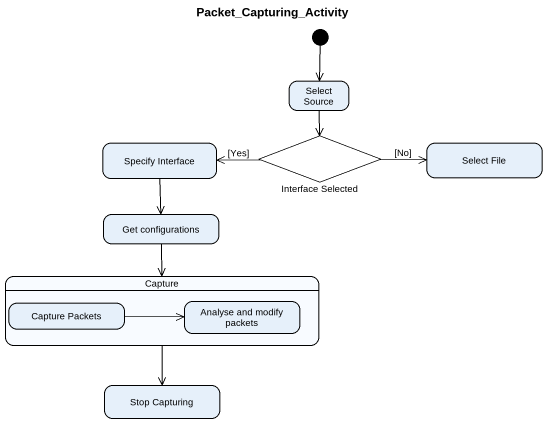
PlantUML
@startuml
title Packet_Capturing_Activity
hide empty description
state "Select Source" as Select_Source
state "Specify Interface" as Specify_Interface
state "Interface Selected" as Interface_Selected <<choice>>
state "Select File" as Select_File
state "Get configurations" as Get_configurations
state Capture {
  state "Capture Packets" as Capture_Packets
  state "Analyse and modify packets" as Analyse_and_modify_packets
}
state "Stop Capturing" as Stop_Capturing
[*] --> Select_Source
Select_Source --> Interface_Selected
Specify_Interface --> Get_configurations
Interface_Selected -left-> Specify_Interface : [Yes]
Interface_Selected -right-> Select_File : [No]
Get_configurations --> Capture
Capture --> Stop_Capturing
Capture_Packets -right-> Analyse_and_modify_packets
@enduml
